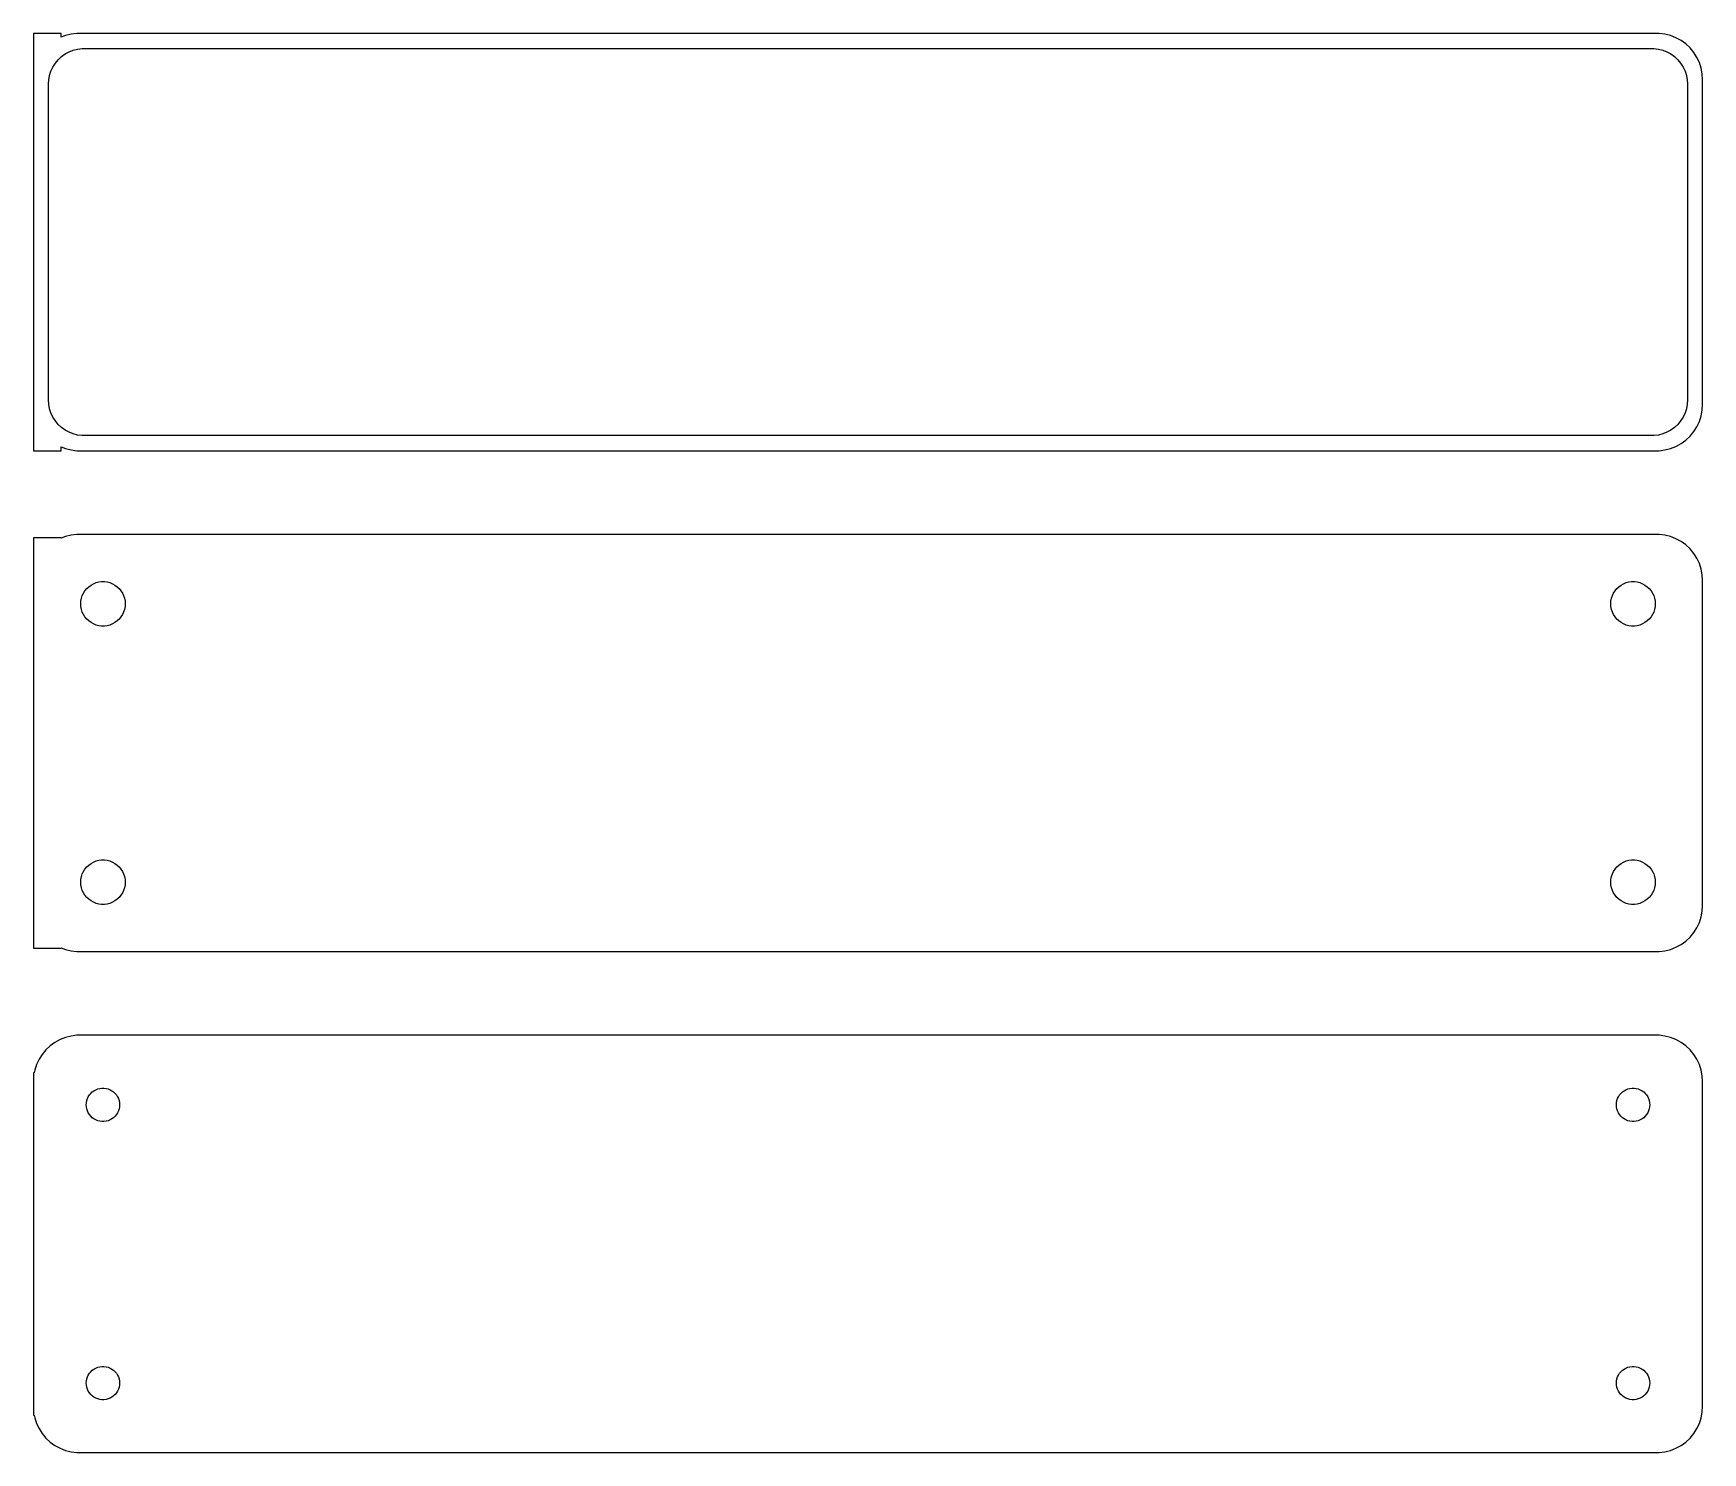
# Model space of a CAD drawing. Header units: metres. Extents: x -90 to 90, y 86 to 238.
import ezdxf

# ---------------------------------------------------------------- set-up
doc = ezdxf.new("R2010")
doc.units = ezdxf.units.M

msp = doc.modelspace()

# ---------------------------------------------------------------- linework, layer by layer
for p, q in [((-87, 238.49), (-90, 238.49)), ((-90, 238.49), (-90, 193.51)), ((-87, 238.075), (-87, 238.49)), ((-86.5451, 238.255), (-87, 238.075)), ((-85.9369, 238.411), (-86.5451, 238.255)), ((-85.3139, 238.49), (-85.9369, 238.411)), ((85.3139, 238.49), (-85.3139, 238.49)), ((85.9369, 238.411), (85.3139, 238.49)), ((86.5451, 238.255), (85.9369, 238.411)), ((87.1289, 238.024), (86.5451, 238.255)), ((87.6791, 237.722), (87.1289, 238.024)), ((88.1871, 237.353), (87.6791, 237.722)), ((-87.323, 235.651), (-86.9685, 235.984)), ((-86.9685, 235.984), (-86.5751, 236.27)), ((-86.5751, 236.27), (-86.1489, 236.504)), ((-86.1489, 236.504), (-85.6967, 236.683)), ((-85.6967, 236.683), (-85.2256, 236.804)), ((-85.2256, 236.804), (-84.7432, 236.865)), ((-84.7432, 236.865), (84.7432, 236.865)), ((84.7432, 236.865), (85.2256, 236.804)), ((85.2256, 236.804), (85.6967, 236.683)), ((85.6967, 236.683), (86.1489, 236.504)), ((86.1489, 236.504), (86.5751, 236.27)), ((86.5751, 236.27), (86.9685, 235.984)), ((86.9685, 235.984), (87.323, 235.651)), ((88.6448, 236.923), (88.1871, 237.353)), ((89.0451, 236.439), (88.6448, 236.923)), ((89.3815, 235.909), (89.0451, 236.439)), ((89.6489, 235.341), (89.3815, 235.909)), ((-88.251, 233.963), (-88.1007, 234.426)), ((-88.1007, 234.426), (-87.8936, 234.866)), ((-87.8936, 234.866), (-87.633, 235.276)), ((-87.633, 235.276), (-87.323, 235.651)), ((87.323, 235.651), (87.633, 235.276)), ((87.633, 235.276), (87.8936, 234.866)), ((87.8936, 234.866), (88.1007, 234.426)), ((88.1007, 234.426), (88.251, 233.963)), ((89.8429, 234.743), (89.6489, 235.341)), ((89.9606, 234.127), (89.8429, 234.743)), ((90, 233.5), (89.9606, 234.127)), ((-88.3726, 233), (-88.3421, 233.485)), ((-88.3726, 199), (-88.3726, 233)), ((-88.3421, 233.485), (-88.251, 233.963)), ((88.251, 233.963), (88.3421, 233.485)), ((88.3421, 233.485), (88.3726, 233)), ((88.3726, 233), (88.3726, 199)), ((90, 198.5), (90, 233.5)), ((-88.3421, 198.515), (-88.3726, 199)), ((-88.251, 198.037), (-88.3421, 198.515)), ((-88.1007, 197.574), (-88.251, 198.037)), ((88.251, 198.037), (88.1007, 197.574)), ((88.3421, 198.515), (88.251, 198.037)), ((88.3726, 199), (88.3421, 198.515)), ((89.9606, 197.873), (90, 198.5)), ((-87.8936, 197.134), (-88.1007, 197.574)), ((-87.633, 196.724), (-87.8936, 197.134)), ((-87.323, 196.349), (-87.633, 196.724)), ((-86.9685, 196.016), (-87.323, 196.349)), ((87.323, 196.349), (86.9685, 196.016)), ((87.633, 196.724), (87.323, 196.349)), ((87.8936, 197.134), (87.633, 196.724)), ((88.1007, 197.574), (87.8936, 197.134)), ((89.3815, 196.091), (89.6489, 196.659)), ((89.6489, 196.659), (89.8429, 197.257)), ((89.8429, 197.257), (89.9606, 197.873)), ((-86.5751, 195.73), (-86.9685, 196.016)), ((-86.1489, 195.496), (-86.5751, 195.73)), ((-85.6967, 195.317), (-86.1489, 195.496)), ((-85.2256, 195.196), (-85.6967, 195.317)), ((-84.7432, 195.135), (-85.2256, 195.196)), ((84.7432, 195.135), (-84.7432, 195.135)), ((85.2256, 195.196), (84.7432, 195.135)), ((85.6967, 195.317), (85.2256, 195.196)), ((86.1489, 195.496), (85.6967, 195.317)), ((86.5751, 195.73), (86.1489, 195.496)), ((86.9685, 196.016), (86.5751, 195.73)), ((87.6791, 194.278), (88.1871, 194.647)), ((88.1871, 194.647), (88.6448, 195.077)), ((88.6448, 195.077), (89.0451, 195.561)), ((89.0451, 195.561), (89.3815, 196.091)), ((-90, 193.51), (-87, 193.51)), ((-87, 193.925), (-86.5451, 193.745)), ((-87, 193.51), (-87, 193.925)), ((-86.5451, 193.745), (-85.9369, 193.589)), ((-85.9369, 193.589), (-85.3139, 193.51)), ((-85.3139, 193.51), (85.3139, 193.51)), ((85.3139, 193.51), (85.9369, 193.589)), ((85.9369, 193.589), (86.5451, 193.745)), ((86.5451, 193.745), (87.1289, 193.976)), ((87.1289, 193.976), (87.6791, 194.278)), ((-87, 184.115), (-90, 184.115)), ((-90, 184.115), (-90, 139.885)), ((-86.5451, 184.255), (-87, 184.075)), ((-87, 184.075), (-87, 184.115)), ((-85.9369, 184.411), (-86.5451, 184.255)), ((-85.3139, 184.49), (-85.9369, 184.411)), ((85.3139, 184.49), (-85.3139, 184.49)), ((85.9369, 184.411), (85.3139, 184.49)), ((86.5451, 184.255), (85.9369, 184.411)), ((87.1289, 184.024), (86.5451, 184.255)), ((87.6791, 183.722), (87.1289, 184.024)), ((88.1871, 183.353), (87.6791, 183.722)), ((88.6448, 182.923), (88.1871, 183.353)), ((89.0451, 182.439), (88.6448, 182.923)), ((89.3815, 181.909), (89.0451, 182.439)), ((89.6489, 181.341), (89.3815, 181.909)), ((89.8429, 180.743), (89.6489, 181.341)), ((89.9606, 180.127), (89.8429, 180.743)), ((90, 179.5), (89.9606, 180.127)), ((-84.6031, 178.156), (-84.4416, 178.411)), ((-84.4416, 178.411), (-84.2495, 178.643)), ((-84.2495, 178.643), (-84.0298, 178.849)), ((-84.0298, 178.849), (-83.786, 179.026)), ((-83.786, 179.026), (-83.5219, 179.172)), ((-83.5219, 179.172), (-83.2416, 179.283)), ((-83.2416, 179.283), (-82.9497, 179.357)), ((-82.9497, 179.357), (-82.6507, 179.395)), ((-82.6507, 179.395), (-82.3493, 179.395)), ((-82.3493, 179.395), (-82.0503, 179.357)), ((-82.0503, 179.357), (-81.7584, 179.283)), ((-81.7584, 179.283), (-81.4781, 179.172)), ((-81.4781, 179.172), (-81.214, 179.026)), ((-81.214, 179.026), (-80.9702, 178.849)), ((-80.9702, 178.849), (-80.7505, 178.643)), ((-80.7505, 178.643), (-80.5583, 178.411)), ((-80.5583, 178.411), (-80.3969, 178.156)), ((80.3969, 178.156), (80.5583, 178.411)), ((80.5583, 178.411), (80.7505, 178.643)), ((80.7505, 178.643), (80.9702, 178.849)), ((80.9702, 178.849), (81.214, 179.026)), ((81.214, 179.026), (81.4781, 179.172)), ((81.4781, 179.172), (81.7584, 179.283)), ((81.7584, 179.283), (82.0503, 179.357)), ((82.0503, 179.357), (82.3493, 179.395)), ((82.3493, 179.395), (82.6507, 179.395)), ((82.6507, 179.395), (82.9497, 179.357)), ((82.9497, 179.357), (83.2416, 179.283)), ((83.2416, 179.283), (83.5219, 179.172)), ((83.5219, 179.172), (83.786, 179.026)), ((83.786, 179.026), (84.0298, 178.849)), ((84.0298, 178.849), (84.2495, 178.643)), ((84.2495, 178.643), (84.4416, 178.411)), ((84.4416, 178.411), (84.6031, 178.156)), ((90, 144.5), (90, 179.5)), ((-84.9, 177), (-84.8811, 177.301)), ((-84.8811, 176.699), (-84.9, 177)), ((-84.8811, 177.301), (-84.8246, 177.597)), ((-84.8246, 176.403), (-84.8811, 176.699)), ((-84.8246, 177.597), (-84.7315, 177.883)), ((-84.7315, 176.117), (-84.8246, 176.403)), ((-84.7315, 177.883), (-84.6031, 178.156)), ((-80.3969, 178.156), (-80.2685, 177.883)), ((-80.2685, 177.883), (-80.1754, 177.597)), ((-80.1754, 176.403), (-80.2685, 176.117)), ((-80.1754, 177.597), (-80.1189, 177.301)), ((-80.1189, 176.699), (-80.1754, 176.403)), ((-80.1189, 177.301), (-80.1, 177)), ((-80.1, 177), (-80.1189, 176.699)), ((80.1, 177), (80.1189, 177.301)), ((80.1189, 176.699), (80.1, 177)), ((80.1189, 177.301), (80.1754, 177.597)), ((80.1754, 176.403), (80.1189, 176.699)), ((80.1754, 177.597), (80.2685, 177.883)), ((80.2685, 176.117), (80.1754, 176.403)), ((80.2685, 177.883), (80.3969, 178.156)), ((84.6031, 178.156), (84.7315, 177.883)), ((84.7315, 177.883), (84.8246, 177.597)), ((84.8246, 176.403), (84.7315, 176.117)), ((84.8246, 177.597), (84.8811, 177.301)), ((84.8811, 176.699), (84.8246, 176.403)), ((84.8811, 177.301), (84.9, 177)), ((84.9, 177), (84.8811, 176.699)), ((-84.6031, 175.844), (-84.7315, 176.117)), ((-84.4416, 175.589), (-84.6031, 175.844)), ((-84.2495, 175.357), (-84.4416, 175.589)), ((-84.0298, 175.151), (-84.2495, 175.357)), ((-83.786, 174.974), (-84.0298, 175.151)), ((-83.5219, 174.828), (-83.786, 174.974)), ((-83.2416, 174.717), (-83.5219, 174.828)), ((-82.9497, 174.643), (-83.2416, 174.717)), ((-82.6507, 174.605), (-82.9497, 174.643)), ((-82.3493, 174.605), (-82.6507, 174.605)), ((-82.0503, 174.643), (-82.3493, 174.605)), ((-81.7584, 174.717), (-82.0503, 174.643)), ((-81.4781, 174.828), (-81.7584, 174.717)), ((-81.214, 174.974), (-81.4781, 174.828)), ((-80.9702, 175.151), (-81.214, 174.974)), ((-80.7505, 175.357), (-80.9702, 175.151)), ((-80.5583, 175.589), (-80.7505, 175.357)), ((-80.3969, 175.844), (-80.5583, 175.589)), ((-80.2685, 176.117), (-80.3969, 175.844)), ((80.3969, 175.844), (80.2685, 176.117)), ((80.5583, 175.589), (80.3969, 175.844)), ((80.7505, 175.357), (80.5583, 175.589)), ((80.9702, 175.151), (80.7505, 175.357)), ((81.214, 174.974), (80.9702, 175.151)), ((81.4781, 174.828), (81.214, 174.974)), ((81.7584, 174.717), (81.4781, 174.828)), ((82.0503, 174.643), (81.7584, 174.717)), ((82.3493, 174.605), (82.0503, 174.643)), ((82.6507, 174.605), (82.3493, 174.605)), ((82.9497, 174.643), (82.6507, 174.605)), ((83.2416, 174.717), (82.9497, 174.643)), ((83.5219, 174.828), (83.2416, 174.717)), ((83.786, 174.974), (83.5219, 174.828)), ((84.0298, 175.151), (83.786, 174.974)), ((84.2495, 175.357), (84.0298, 175.151)), ((84.4416, 175.589), (84.2495, 175.357)), ((84.6031, 175.844), (84.4416, 175.589)), ((84.7315, 176.117), (84.6031, 175.844)), ((-84.8246, 147.597), (-84.7315, 147.883)), ((-84.7315, 147.883), (-84.6031, 148.156)), ((-84.6031, 148.156), (-84.4416, 148.411)), ((-84.4416, 148.411), (-84.2495, 148.643)), ((-84.2495, 148.643), (-84.0298, 148.849)), ((-84.0298, 148.849), (-83.786, 149.026)), ((-83.786, 149.026), (-83.5219, 149.172)), ((-83.5219, 149.172), (-83.2416, 149.283)), ((-83.2416, 149.283), (-82.9497, 149.357)), ((-82.9497, 149.357), (-82.6507, 149.395)), ((-82.6507, 149.395), (-82.3493, 149.395)), ((-82.3493, 149.395), (-82.0503, 149.357)), ((-82.0503, 149.357), (-81.7584, 149.283)), ((-81.7584, 149.283), (-81.4781, 149.172)), ((-81.4781, 149.172), (-81.214, 149.026)), ((-81.214, 149.026), (-80.9702, 148.849)), ((-80.9702, 148.849), (-80.7505, 148.643)), ((-80.7505, 148.643), (-80.5583, 148.411)), ((-80.5583, 148.411), (-80.3969, 148.156)), ((-80.3969, 148.156), (-80.2685, 147.883)), ((-80.2685, 147.883), (-80.1754, 147.597)), ((80.1754, 147.597), (80.2685, 147.883)), ((80.2685, 147.883), (80.3969, 148.156)), ((80.3969, 148.156), (80.5583, 148.411)), ((80.5583, 148.411), (80.7505, 148.643)), ((80.7505, 148.643), (80.9702, 148.849)), ((80.9702, 148.849), (81.214, 149.026)), ((81.214, 149.026), (81.4781, 149.172)), ((81.4781, 149.172), (81.7584, 149.283)), ((81.7584, 149.283), (82.0503, 149.357)), ((82.0503, 149.357), (82.3493, 149.395)), ((82.3493, 149.395), (82.6507, 149.395)), ((82.6507, 149.395), (82.9497, 149.357)), ((82.9497, 149.357), (83.2416, 149.283)), ((83.2416, 149.283), (83.5219, 149.172)), ((83.5219, 149.172), (83.786, 149.026)), ((83.786, 149.026), (84.0298, 148.849)), ((84.0298, 148.849), (84.2495, 148.643)), ((84.2495, 148.643), (84.4416, 148.411)), ((84.4416, 148.411), (84.6031, 148.156)), ((84.6031, 148.156), (84.7315, 147.883)), ((84.7315, 147.883), (84.8246, 147.597)), ((-84.9, 147), (-84.8811, 147.301)), ((-84.8811, 146.699), (-84.9, 147)), ((-84.8811, 147.301), (-84.8246, 147.597)), ((-84.8246, 146.403), (-84.8811, 146.699)), ((-84.7315, 146.117), (-84.8246, 146.403)), ((-84.6031, 145.844), (-84.7315, 146.117)), ((-84.4416, 145.589), (-84.6031, 145.844)), ((-80.3969, 145.844), (-80.5583, 145.589)), ((-80.2685, 146.117), (-80.3969, 145.844)), ((-80.1754, 146.403), (-80.2685, 146.117)), ((-80.1754, 147.597), (-80.1189, 147.301)), ((-80.1189, 146.699), (-80.1754, 146.403)), ((-80.1189, 147.301), (-80.1, 147)), ((-80.1, 147), (-80.1189, 146.699)), ((80.1, 147), (80.1189, 147.301)), ((80.1189, 146.699), (80.1, 147)), ((80.1189, 147.301), (80.1754, 147.597)), ((80.1754, 146.403), (80.1189, 146.699)), ((80.2685, 146.117), (80.1754, 146.403)), ((80.3969, 145.844), (80.2685, 146.117)), ((80.5583, 145.589), (80.3969, 145.844)), ((84.6031, 145.844), (84.4416, 145.589)), ((84.7315, 146.117), (84.6031, 145.844)), ((84.8246, 146.403), (84.7315, 146.117)), ((84.8246, 147.597), (84.8811, 147.301)), ((84.8811, 146.699), (84.8246, 146.403)), ((84.8811, 147.301), (84.9, 147)), ((84.9, 147), (84.8811, 146.699)), ((-84.2495, 145.357), (-84.4416, 145.589)), ((-84.0298, 145.151), (-84.2495, 145.357)), ((-83.786, 144.974), (-84.0298, 145.151)), ((-83.5219, 144.828), (-83.786, 144.974)), ((-83.2416, 144.717), (-83.5219, 144.828)), ((-82.9497, 144.643), (-83.2416, 144.717)), ((-82.6507, 144.605), (-82.9497, 144.643)), ((-82.3493, 144.605), (-82.6507, 144.605)), ((-82.0503, 144.643), (-82.3493, 144.605)), ((-81.7584, 144.717), (-82.0503, 144.643)), ((-81.4781, 144.828), (-81.7584, 144.717)), ((-81.214, 144.974), (-81.4781, 144.828)), ((-80.9702, 145.151), (-81.214, 144.974)), ((-80.7505, 145.357), (-80.9702, 145.151)), ((-80.5583, 145.589), (-80.7505, 145.357)), ((80.7505, 145.357), (80.5583, 145.589)), ((80.9702, 145.151), (80.7505, 145.357)), ((81.214, 144.974), (80.9702, 145.151)), ((81.4781, 144.828), (81.214, 144.974)), ((81.7584, 144.717), (81.4781, 144.828)), ((82.0503, 144.643), (81.7584, 144.717)), ((82.3493, 144.605), (82.0503, 144.643)), ((82.6507, 144.605), (82.3493, 144.605)), ((82.9497, 144.643), (82.6507, 144.605)), ((83.2416, 144.717), (82.9497, 144.643)), ((83.5219, 144.828), (83.2416, 144.717)), ((83.786, 144.974), (83.5219, 144.828)), ((84.0298, 145.151), (83.786, 144.974)), ((84.2495, 145.357), (84.0298, 145.151)), ((84.4416, 145.589), (84.2495, 145.357)), ((89.9606, 143.873), (90, 144.5)), ((89.3815, 142.091), (89.6489, 142.659)), ((89.6489, 142.659), (89.8429, 143.257)), ((89.8429, 143.257), (89.9606, 143.873)), ((87.6791, 140.278), (88.1871, 140.647)), ((88.1871, 140.647), (88.6448, 141.077)), ((88.6448, 141.077), (89.0451, 141.561)), ((89.0451, 141.561), (89.3815, 142.091)), ((-90, 139.885), (-87, 139.885)), ((-87, 139.885), (-87, 139.925)), ((-87, 139.925), (-86.5451, 139.745)), ((-86.5451, 139.745), (-85.9369, 139.589)), ((-85.9369, 139.589), (-85.3139, 139.51)), ((-85.3139, 139.51), (85.3139, 139.51)), ((85.3139, 139.51), (85.9369, 139.589)), ((85.9369, 139.589), (86.5451, 139.745)), ((86.5451, 139.745), (87.1289, 139.976)), ((87.1289, 139.976), (87.6791, 140.278)), ((-87.6791, 129.722), (-88.1871, 129.353)), ((-87.1289, 130.024), (-87.6791, 129.722)), ((-86.5451, 130.255), (-87.1289, 130.024)), ((-85.9369, 130.411), (-86.5451, 130.255)), ((-85.3139, 130.49), (-85.9369, 130.411)), ((85.3139, 130.49), (-85.3139, 130.49)), ((85.9369, 130.411), (85.3139, 130.49)), ((86.5451, 130.255), (85.9369, 130.411)), ((87.1289, 130.024), (86.5451, 130.255)), ((87.6791, 129.722), (87.1289, 130.024)), ((88.1871, 129.353), (87.6791, 129.722)), ((-89.3815, 127.909), (-89.6489, 127.341)), ((-89.0451, 128.439), (-89.3815, 127.909)), ((-88.6448, 128.923), (-89.0451, 128.439)), ((-88.1871, 129.353), (-88.6448, 128.923)), ((88.6448, 128.923), (88.1871, 129.353)), ((89.0451, 128.439), (88.6448, 128.923)), ((89.3815, 127.909), (89.0451, 128.439)), ((89.6489, 127.341), (89.3815, 127.909)), ((-89.9, 126.444), (-90, 126.444)), ((-90, 126.444), (-90, 89.5558)), ((-89.8429, 126.743), (-89.9, 126.444)), ((-89.6489, 127.341), (-89.8429, 126.743)), ((89.8429, 126.743), (89.6489, 127.341)), ((89.9606, 126.127), (89.8429, 126.743)), ((90, 125.5), (89.9606, 126.127)), ((-83.9562, 124.058), (-83.8121, 124.232)), ((-83.8121, 124.232), (-83.6474, 124.387)), ((-83.6474, 124.387), (-83.4645, 124.52)), ((-83.4645, 124.52), (-83.2664, 124.629)), ((-83.2664, 124.629), (-83.0562, 124.712)), ((-83.0562, 124.712), (-82.8373, 124.768)), ((-82.8373, 124.768), (-82.613, 124.796)), ((-82.613, 124.796), (-82.387, 124.796)), ((-82.387, 124.796), (-82.1627, 124.768)), ((-82.1627, 124.768), (-81.9438, 124.712)), ((-81.9438, 124.712), (-81.7336, 124.629)), ((-81.7336, 124.629), (-81.5355, 124.52)), ((-81.5355, 124.52), (-81.3526, 124.387)), ((-81.3526, 124.387), (-81.1879, 124.232)), ((-81.1879, 124.232), (-81.0438, 124.058)), ((81.0438, 124.058), (81.1879, 124.232)), ((81.1879, 124.232), (81.3526, 124.387)), ((81.3526, 124.387), (81.5355, 124.52)), ((81.5355, 124.52), (81.7336, 124.629)), ((81.7336, 124.629), (81.9438, 124.712)), ((81.9438, 124.712), (82.1627, 124.768)), ((82.1627, 124.768), (82.387, 124.796)), ((82.387, 124.796), (82.613, 124.796)), ((82.613, 124.796), (82.8373, 124.768)), ((82.8373, 124.768), (83.0562, 124.712)), ((83.0562, 124.712), (83.2664, 124.629)), ((83.2664, 124.629), (83.4645, 124.52)), ((83.4645, 124.52), (83.6474, 124.387)), ((83.6474, 124.387), (83.8121, 124.232)), ((83.8121, 124.232), (83.9562, 124.058)), ((90, 90.5), (90, 125.5)), ((-84.3, 123), (-84.2858, 123.226)), ((-84.2858, 122.774), (-84.3, 123)), ((-84.2858, 123.226), (-84.2434, 123.448)), ((-84.2434, 122.552), (-84.2858, 122.774)), ((-84.2434, 123.448), (-84.1736, 123.663)), ((-84.1736, 122.337), (-84.2434, 122.552)), ((-84.1736, 123.663), (-84.0773, 123.867)), ((-84.0773, 123.867), (-83.9562, 124.058)), ((-81.0438, 124.058), (-80.9226, 123.867)), ((-80.9226, 123.867), (-80.8264, 123.663)), ((-80.8264, 123.663), (-80.7565, 123.448)), ((-80.7565, 122.552), (-80.8264, 122.337)), ((-80.7565, 123.448), (-80.7142, 123.226)), ((-80.7142, 122.774), (-80.7565, 122.552)), ((-80.7142, 123.226), (-80.7, 123)), ((-80.7, 123), (-80.7142, 122.774)), ((80.7, 123), (80.7142, 123.226)), ((80.7142, 122.774), (80.7, 123)), ((80.7142, 123.226), (80.7565, 123.448)), ((80.7565, 122.552), (80.7142, 122.774)), ((80.7565, 123.448), (80.8264, 123.663)), ((80.8264, 122.337), (80.7565, 122.552)), ((80.8264, 123.663), (80.9226, 123.867)), ((80.9226, 123.867), (81.0438, 124.058)), ((83.9562, 124.058), (84.0773, 123.867)), ((84.0773, 123.867), (84.1736, 123.663)), ((84.1736, 123.663), (84.2434, 123.448)), ((84.2434, 122.552), (84.1736, 122.337)), ((84.2434, 123.448), (84.2858, 123.226)), ((84.2858, 122.774), (84.2434, 122.552)), ((84.2858, 123.226), (84.3, 123)), ((84.3, 123), (84.2858, 122.774)), ((-84.0773, 122.133), (-84.1736, 122.337)), ((-83.9562, 121.942), (-84.0773, 122.133)), ((-83.8121, 121.768), (-83.9562, 121.942)), ((-83.6474, 121.613), (-83.8121, 121.768)), ((-83.4645, 121.48), (-83.6474, 121.613)), ((-83.2664, 121.371), (-83.4645, 121.48)), ((-83.0562, 121.288), (-83.2664, 121.371)), ((-82.8373, 121.232), (-83.0562, 121.288)), ((-82.613, 121.204), (-82.8373, 121.232)), ((-82.387, 121.204), (-82.613, 121.204)), ((-82.1627, 121.232), (-82.387, 121.204)), ((-81.9438, 121.288), (-82.1627, 121.232)), ((-81.7336, 121.371), (-81.9438, 121.288)), ((-81.5355, 121.48), (-81.7336, 121.371)), ((-81.3526, 121.613), (-81.5355, 121.48)), ((-81.1879, 121.768), (-81.3526, 121.613)), ((-81.0438, 121.942), (-81.1879, 121.768)), ((-80.9226, 122.133), (-81.0438, 121.942)), ((-80.8264, 122.337), (-80.9226, 122.133)), ((80.9226, 122.133), (80.8264, 122.337)), ((81.0438, 121.942), (80.9226, 122.133)), ((81.1879, 121.768), (81.0438, 121.942)), ((81.3526, 121.613), (81.1879, 121.768)), ((81.5355, 121.48), (81.3526, 121.613)), ((81.7336, 121.371), (81.5355, 121.48)), ((81.9438, 121.288), (81.7336, 121.371)), ((82.1627, 121.232), (81.9438, 121.288)), ((82.387, 121.204), (82.1627, 121.232)), ((82.613, 121.204), (82.387, 121.204)), ((82.8373, 121.232), (82.613, 121.204)), ((83.0562, 121.288), (82.8373, 121.232)), ((83.2664, 121.371), (83.0562, 121.288)), ((83.4645, 121.48), (83.2664, 121.371)), ((83.6474, 121.613), (83.4645, 121.48)), ((83.8121, 121.768), (83.6474, 121.613)), ((83.9562, 121.942), (83.8121, 121.768)), ((84.0773, 122.133), (83.9562, 121.942)), ((84.1736, 122.337), (84.0773, 122.133)), ((-84.2434, 93.4476), (-84.1736, 93.6626)), ((-84.1736, 93.6626), (-84.0773, 93.8672)), ((-84.0773, 93.8672), (-83.9562, 94.058)), ((-83.9562, 94.058), (-83.8121, 94.2322)), ((-83.8121, 94.2322), (-83.6474, 94.3869)), ((-83.6474, 94.3869), (-83.4645, 94.5198)), ((-83.4645, 94.5198), (-83.2664, 94.6287)), ((-83.2664, 94.6287), (-83.0562, 94.7119)), ((-83.0562, 94.7119), (-82.8373, 94.7681)), ((-82.8373, 94.7681), (-82.613, 94.7964)), ((-82.613, 94.7964), (-82.387, 94.7964)), ((-82.387, 94.7964), (-82.1627, 94.7681)), ((-82.1627, 94.7681), (-81.9438, 94.7119)), ((-81.9438, 94.7119), (-81.7336, 94.6287)), ((-81.7336, 94.6287), (-81.5355, 94.5198)), ((-81.5355, 94.5198), (-81.3526, 94.3869)), ((-81.3526, 94.3869), (-81.1879, 94.2322)), ((-81.1879, 94.2322), (-81.0438, 94.058)), ((-81.0438, 94.058), (-80.9226, 93.8672)), ((-80.9226, 93.8672), (-80.8264, 93.6626)), ((-80.8264, 93.6626), (-80.7565, 93.4476)), ((80.7565, 93.4476), (80.8264, 93.6626)), ((80.8264, 93.6626), (80.9226, 93.8672)), ((80.9226, 93.8672), (81.0438, 94.058)), ((81.0438, 94.058), (81.1879, 94.2322)), ((81.1879, 94.2322), (81.3526, 94.3869)), ((81.3526, 94.3869), (81.5355, 94.5198)), ((81.5355, 94.5198), (81.7336, 94.6287)), ((81.7336, 94.6287), (81.9438, 94.7119)), ((81.9438, 94.7119), (82.1627, 94.7681)), ((82.1627, 94.7681), (82.387, 94.7964)), ((82.387, 94.7964), (82.613, 94.7964)), ((82.613, 94.7964), (82.8373, 94.7681)), ((82.8373, 94.7681), (83.0562, 94.7119)), ((83.0562, 94.7119), (83.2664, 94.6287)), ((83.2664, 94.6287), (83.4645, 94.5198)), ((83.4645, 94.5198), (83.6474, 94.3869)), ((83.6474, 94.3869), (83.8121, 94.2322)), ((83.8121, 94.2322), (83.9562, 94.058)), ((83.9562, 94.058), (84.0773, 93.8672)), ((84.0773, 93.8672), (84.1736, 93.6626)), ((84.1736, 93.6626), (84.2434, 93.4476)), ((-84.3, 93), (-84.2858, 93.2256)), ((-84.2858, 92.7744), (-84.3, 93)), ((-84.2858, 93.2256), (-84.2434, 93.4476)), ((-84.2434, 92.5524), (-84.2858, 92.7744)), ((-84.1736, 92.3374), (-84.2434, 92.5524)), ((-84.0773, 92.1329), (-84.1736, 92.3374)), ((-83.9562, 91.942), (-84.0773, 92.1329)), ((-83.8121, 91.7678), (-83.9562, 91.942)), ((-81.0438, 91.942), (-81.1879, 91.7678)), ((-80.9226, 92.1329), (-81.0438, 91.942)), ((-80.8264, 92.3374), (-80.9226, 92.1329)), ((-80.7565, 92.5524), (-80.8264, 92.3374)), ((-80.7565, 93.4476), (-80.7142, 93.2256)), ((-80.7142, 92.7744), (-80.7565, 92.5524)), ((-80.7142, 93.2256), (-80.7, 93)), ((-80.7, 93), (-80.7142, 92.7744)), ((80.7, 93), (80.7142, 93.2256)), ((80.7142, 92.7744), (80.7, 93)), ((80.7142, 93.2256), (80.7565, 93.4476)), ((80.7565, 92.5524), (80.7142, 92.7744)), ((80.8264, 92.3374), (80.7565, 92.5524)), ((80.9226, 92.1329), (80.8264, 92.3374)), ((81.0438, 91.942), (80.9226, 92.1329)), ((81.1879, 91.7678), (81.0438, 91.942)), ((83.9562, 91.942), (83.8121, 91.7678)), ((84.0773, 92.1329), (83.9562, 91.942)), ((84.1736, 92.3374), (84.0773, 92.1329)), ((84.2434, 92.5524), (84.1736, 92.3374)), ((84.2434, 93.4476), (84.2858, 93.2256)), ((84.2858, 92.7744), (84.2434, 92.5524)), ((84.2858, 93.2256), (84.3, 93)), ((84.3, 93), (84.2858, 92.7744)), ((-83.6474, 91.6131), (-83.8121, 91.7678)), ((-83.4645, 91.4802), (-83.6474, 91.6131)), ((-83.2664, 91.3713), (-83.4645, 91.4802)), ((-83.0562, 91.2881), (-83.2664, 91.3713)), ((-82.8373, 91.2319), (-83.0562, 91.2881)), ((-82.613, 91.2036), (-82.8373, 91.2319)), ((-82.387, 91.2036), (-82.613, 91.2036)), ((-82.1627, 91.2319), (-82.387, 91.2036)), ((-81.9438, 91.2881), (-82.1627, 91.2319)), ((-81.7336, 91.3713), (-81.9438, 91.2881)), ((-81.5355, 91.4802), (-81.7336, 91.3713)), ((-81.3526, 91.6131), (-81.5355, 91.4802)), ((-81.1879, 91.7678), (-81.3526, 91.6131)), ((81.3526, 91.6131), (81.1879, 91.7678)), ((81.5355, 91.4802), (81.3526, 91.6131)), ((81.7336, 91.3713), (81.5355, 91.4802)), ((81.9438, 91.2881), (81.7336, 91.3713)), ((82.1627, 91.2319), (81.9438, 91.2881)), ((82.387, 91.2036), (82.1627, 91.2319)), ((82.613, 91.2036), (82.387, 91.2036)), ((82.8373, 91.2319), (82.613, 91.2036)), ((83.0562, 91.2881), (82.8373, 91.2319)), ((83.2664, 91.3713), (83.0562, 91.2881)), ((83.4645, 91.4802), (83.2664, 91.3713)), ((83.6474, 91.6131), (83.4645, 91.4802)), ((83.8121, 91.7678), (83.6474, 91.6131)), ((89.9606, 89.8733), (90, 90.5)), ((-90, 89.5558), (-89.9, 89.5558)), ((-89.9, 89.5558), (-89.8429, 89.2566)), ((-89.8429, 89.2566), (-89.6489, 88.6594)), ((-89.6489, 88.6594), (-89.3815, 88.0912)), ((89.3815, 88.0912), (89.6489, 88.6594)), ((89.6489, 88.6594), (89.8429, 89.2566)), ((89.8429, 89.2566), (89.9606, 89.8733)), ((-89.3815, 88.0912), (-89.0451, 87.5611)), ((-89.0451, 87.5611), (-88.6448, 87.0773)), ((-88.6448, 87.0773), (-88.1871, 86.6474)), ((-88.1871, 86.6474), (-87.6791, 86.2784)), ((87.6791, 86.2784), (88.1871, 86.6474)), ((88.1871, 86.6474), (88.6448, 87.0773)), ((88.6448, 87.0773), (89.0451, 87.5611)), ((89.0451, 87.5611), (89.3815, 88.0912)), ((-87.6791, 86.2784), (-87.1289, 85.9759)), ((-87.1289, 85.9759), (-86.5451, 85.7447)), ((-86.5451, 85.7447), (-85.9369, 85.5886)), ((-85.9369, 85.5886), (-85.3139, 85.5099)), ((-85.3139, 85.5099), (85.3139, 85.5099)), ((85.3139, 85.5099), (85.9369, 85.5886)), ((85.9369, 85.5886), (86.5451, 85.7447)), ((86.5451, 85.7447), (87.1289, 85.9759)), ((87.1289, 85.9759), (87.6791, 86.2784))]:
    msp.add_line(p, q)

doc.saveas('drawing.dxf')
